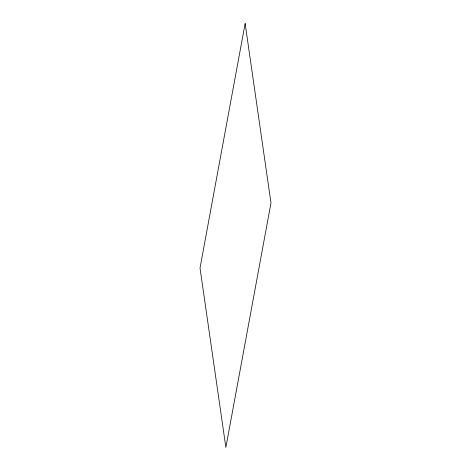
<?xml version="1.0" encoding="UTF-8"?>
<svg xmlns="http://www.w3.org/2000/svg" width="471" height="471" viewBox="0 0 471 471"><rect width="100%" height="100%" fill="white"/><g stroke="black" fill="none" stroke-linecap="round" stroke-linejoin="round"><path stroke-width="0.71" d="M245.132 23.55L200.016 268.046L225.868 447.45L270.984 202.954L245.132 23.55"/></g></svg>
